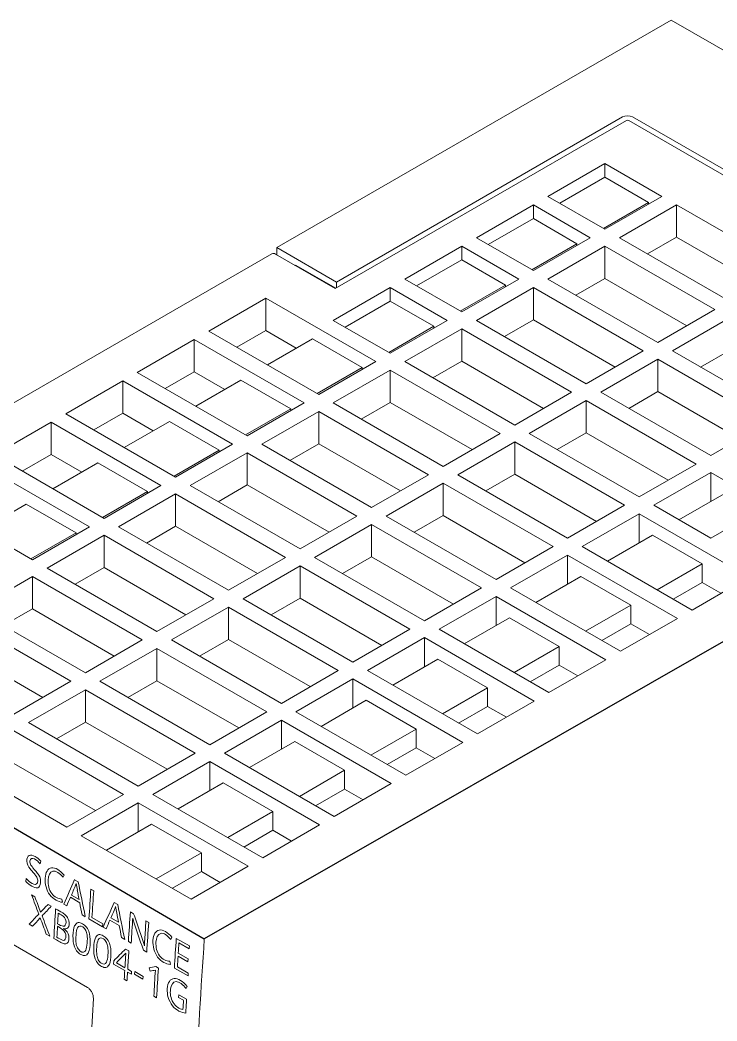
# Model space of a CAD drawing. Header units: inches. Extents: x 9220 to 92460, y -39241 to 4813.
# Drawn here: x 9242.3 to 9281.9, y 4756.4 to 4813.4 of the extents above; entities that cross this region are included whole.
import ezdxf

# ---------------------------------------------------------------- set-up
doc = ezdxf.new("R2010")
doc.units = ezdxf.units.IN
doc.header["$MEASUREMENT"] = 0

# ---------------------------------------------------------------- blocks, each defined once
blk = doc.blocks.new('A$C0f779728')
at = {"lineweight": 0, "extrusion": (-1.66533e-16, 0.816497, 0.57735)}
for p, q in [((2890.5695, -498.5639), (2891.4517, -498.0545)), ((2891.8706, -498.2964), (2891.4517, -498.0545)), ((2890.7003, -498.6555), (2891.3518, -498.2794)), ((2891.3434, -498.2713), (2890.7031, -498.641)), ((2891.3573, -498.2794), (2892.315, -498.8323)), ((2892.3289, -498.8275), (2891.3657, -498.2713)), ((2891.3037, -498.3758), (2891.1763, -498.4493)), ((2891.3037, -498.4063), (2891.3037, -498.3758)), ((2891.4312, -498.4493), (2891.3037, -498.3758)), ((2891.3037, -498.4063), (2891.2028, -498.4646)), ((2891.3037, -498.4063), (2891.4013, -498.4626)), ((2891.1763, -498.4493), (2891.3037, -498.5229)), ((2891.4013, -498.4626), (2891.3003, -498.5209)), ((2891.3037, -498.5229), (2891.4312, -498.4493)), ((2891.4013, -498.4626), (2891.4013, -498.4666)), ((2891.1437, -498.4682), (2891.0162, -498.5418)), ((2891.1437, -498.4987), (2891.1437, -498.4682)), ((2891.2711, -498.5418), (2891.1437, -498.4682)), ((2891.4638, -498.4682), (2891.3364, -498.5418)), ((2891.7095, -498.6101), (2891.4638, -498.4682)), ((2891.4638, -498.5405), (2891.4638, -498.4682)), ((2891.1437, -498.4987), (2891.0427, -498.557)), ((2891.2412, -498.555), (2891.1437, -498.4987)), ((2891.0162, -498.5418), (2891.1437, -498.6153)), ((2891.1437, -498.6153), (2891.2711, -498.5418)), ((2891.3364, -498.5418), (2891.5821, -498.6836)), ((2891.4638, -498.5405), (2891.399, -498.5779)), ((2891.6469, -498.6462), (2891.4638, -498.5405)), ((2890.5695, -498.5799), (2890.5695, -498.5639)), ((2890.7031, -498.641), (2890.5695, -498.5639)), ((2890.9836, -498.5606), (2890.8562, -498.6342)), ((2890.9836, -498.5912), (2890.9836, -498.5606)), ((2891.111, -498.6342), (2890.9836, -498.5606)), ((2891.2412, -498.555), (2891.1402, -498.6133)), ((2891.3037, -498.5606), (2891.1763, -498.6342)), ((2891.2412, -498.559), (2891.2412, -498.555)), ((2891.5495, -498.7025), (2891.3037, -498.5606)), ((2891.3037, -498.6329), (2891.3037, -498.5606)), ((2890.5588, -498.5775), (2889.1771, -499.3753)), ((2890.5667, -498.5783), (2890.7003, -498.6555)), ((2890.9836, -498.5912), (2890.8826, -498.6495)), ((2891.0811, -498.6475), (2890.9836, -498.5912)), ((2890.6118, -498.6028), (2890.6104, -498.6036)), ((2890.6118, -498.6028), (2890.7017, -498.6547)), ((2890.7031, -498.641), (2890.7031, -498.6539)), ((2890.8562, -498.6342), (2890.9836, -498.7077)), ((2890.9836, -498.7077), (2891.111, -498.6342)), ((2891.1763, -498.6342), (2891.422, -498.7761)), ((2891.3037, -498.6329), (2891.2389, -498.6703)), ((2891.4868, -498.7387), (2891.3037, -498.6329)), ((2890.8235, -498.653), (2890.6961, -498.7266)), ((2890.8235, -498.6836), (2890.8235, -498.653)), ((2890.9509, -498.7266), (2890.8235, -498.653)), ((2891.0811, -498.6475), (2890.9801, -498.7058)), ((2891.1437, -498.653), (2891.0162, -498.7266)), ((2891.0811, -498.6514), (2891.0811, -498.6475)), ((2891.3894, -498.7949), (2891.1437, -498.653)), ((2891.1437, -498.7254), (2891.1437, -498.653)), ((2890.5451, -498.6771), (2890.4177, -498.7507)), ((2890.7909, -498.819), (2890.5451, -498.6771)), ((2890.5451, -498.7495), (2890.5451, -498.6771)), ((2890.8235, -498.6836), (2890.7225, -498.7419)), ((2890.921, -498.7399), (2890.8235, -498.6836)), ((2891.422, -498.7761), (2891.5495, -498.7025)), ((2890.6961, -498.7266), (2890.8235, -498.8002)), ((2890.8235, -498.8002), (2890.9509, -498.7266)), ((2891.0162, -498.7266), (2891.262, -498.8685)), ((2891.1437, -498.7254), (2891.0789, -498.7628)), ((2891.3268, -498.8311), (2891.1437, -498.7254)), ((2891.5821, -498.7213), (2891.4547, -498.7949)), ((2890.4177, -498.7507), (2890.6634, -498.8926)), ((2890.5451, -498.7495), (2890.4803, -498.7869)), ((2890.6134, -498.7889), (2890.5451, -498.7495)), ((2890.921, -498.7399), (2890.8201, -498.7982)), ((2890.9836, -498.7455), (2890.8562, -498.819)), ((2890.921, -498.7439), (2890.921, -498.7399)), ((2891.2293, -498.8873), (2890.9836, -498.7455)), ((2890.9836, -498.8178), (2890.9836, -498.7455)), ((2890.385, -498.7696), (2890.2576, -498.8431)), ((2890.6308, -498.9114), (2890.385, -498.7696)), ((2890.385, -498.8419), (2890.385, -498.7696)), ((2890.6496, -498.768), (2890.5486, -498.8263)), ((2890.761, -498.8323), (2890.6496, -498.768)), ((2891.262, -498.8685), (2891.3894, -498.7949)), ((2891.4547, -498.7949), (2891.7004, -498.9368)), ((2891.5821, -498.7937), (2891.5173, -498.8311)), ((2890.6634, -498.8926), (2890.7909, -498.819)), ((2890.8562, -498.819), (2891.1019, -498.9609)), ((2890.9836, -498.8178), (2890.9188, -498.8552)), ((2891.1667, -498.9235), (2890.9836, -498.8178)), ((2891.422, -498.8138), (2891.2946, -498.8873)), ((2891.6678, -498.9556), (2891.422, -498.8138)), ((2891.422, -498.8861), (2891.422, -498.8138)), ((2890.2576, -498.8431), (2890.5034, -498.985)), ((2890.385, -498.8419), (2890.3203, -498.8793)), ((2890.4534, -498.8813), (2890.385, -498.8419)), ((2890.761, -498.8323), (2890.66, -498.8906)), ((2890.8235, -498.8379), (2890.6961, -498.9114)), ((2890.761, -498.8363), (2890.761, -498.8323)), ((2891.0692, -498.9797), (2890.8235, -498.8379)), ((2890.8235, -498.9102), (2890.8235, -498.8379)), ((2890.225, -498.862), (2890.0976, -498.9355)), ((2890.4707, -499.0039), (2890.225, -498.862)), ((2890.225, -498.9343), (2890.225, -498.862)), ((2890.4895, -498.8604), (2890.3886, -498.9187)), ((2890.6009, -498.9247), (2890.4895, -498.8604)), ((2891.1019, -498.9609), (2891.2293, -498.8873)), ((2891.2946, -498.8873), (2891.5404, -499.0292)), ((2891.422, -498.8861), (2891.3573, -498.9235)), ((2891.6051, -498.9918), (2891.422, -498.8861)), ((2890.8235, -498.9102), (2890.7587, -498.9476)), ((2891.0066, -499.0159), (2890.8235, -498.9102)), ((2891.262, -498.9062), (2891.1345, -498.9797)), ((2891.5077, -499.0481), (2891.262, -498.9062)), ((2891.262, -498.9785), (2891.262, -498.9062)), ((2890.6009, -498.9247), (2890.4999, -498.983)), ((2890.5034, -498.985), (2890.6308, -498.9114)), ((2890.6634, -498.9303), (2890.536, -499.0039)), ((2890.6009, -498.9287), (2890.6009, -498.9247)), ((2890.9092, -499.0722), (2890.6634, -498.9303)), ((2890.6634, -499.0026), (2890.6634, -498.9303)), ((2890.6961, -498.9114), (2890.9418, -499.0533)), ((2890.0649, -498.9544), (2889.9375, -499.028)), ((2890.3106, -499.0963), (2890.0649, -498.9544)), ((2890.0649, -499.0267), (2890.0649, -498.9544)), ((2890.0976, -498.9355), (2890.3433, -499.0774)), ((2890.225, -498.9343), (2890.1602, -498.9717)), ((2890.2933, -498.9737), (2890.225, -498.9343)), ((2890.3295, -498.9528), (2890.2285, -499.0111)), ((2890.4408, -499.0171), (2890.3295, -498.9528)), ((2891.5404, -499.0292), (2891.6678, -498.9556)), ((2890.9418, -499.0533), (2891.0692, -498.9797)), ((2891.1019, -498.9986), (2890.9745, -499.0722)), ((2891.3476, -499.1405), (2891.1019, -498.9986)), ((2891.1019, -499.0709), (2891.1019, -498.9986)), ((2891.1345, -498.9797), (2891.3803, -499.1216)), ((2891.262, -498.9785), (2891.1972, -499.0159)), ((2891.4451, -499.0842), (2891.262, -498.9785)), ((2890.4408, -499.0171), (2890.3398, -499.0754)), ((2890.3433, -499.0774), (2890.4707, -499.0039)), ((2890.4408, -499.0211), (2890.4408, -499.0171)), ((2890.536, -499.0039), (2890.7818, -499.1457)), ((2890.6634, -499.0026), (2890.5987, -499.04)), ((2890.8465, -499.1083), (2890.6634, -499.0026)), ((2889.9375, -499.028), (2890.1832, -499.1698)), ((2890.0649, -499.0267), (2890.0001, -499.0641)), ((2890.1332, -499.0662), (2890.0649, -499.0267)), ((2890.5034, -499.0227), (2890.3759, -499.0963)), ((2890.7491, -499.1646), (2890.5034, -499.0227)), ((2890.5034, -499.095), (2890.5034, -499.0227)), ((2890.1506, -499.1887), (2889.9048, -499.0468)), ((2890.1694, -499.0453), (2890.0684, -499.1036)), ((2890.2808, -499.1096), (2890.1694, -499.0453)), ((2891.3803, -499.1216), (2891.5077, -499.0481)), ((2891.5404, -499.0669), (2891.4129, -499.1405)), ((2891.6678, -499.1405), (2891.5404, -499.0669)), ((2891.5404, -499.132), (2891.5404, -499.0669)), ((2890.7818, -499.1457), (2890.9092, -499.0722)), ((2890.9745, -499.0722), (2891.2202, -499.214)), ((2891.1019, -499.0709), (2891.0371, -499.1083)), ((2891.285, -499.1766), (2891.1019, -499.0709)), ((2890.2808, -499.1096), (2890.1798, -499.1679)), ((2890.1832, -499.1698), (2890.3106, -499.0963)), ((2890.2808, -499.1135), (2890.2808, -499.1096)), ((2890.3759, -499.0963), (2890.6217, -499.2382)), ((2890.5034, -499.095), (2890.4386, -499.1324)), ((2890.6865, -499.2007), (2890.5034, -499.095)), ((2890.9418, -499.091), (2890.8144, -499.1646)), ((2891.1876, -499.2329), (2890.9418, -499.091)), ((2890.9418, -499.1633), (2890.9418, -499.091)), ((2889.7774, -499.1204), (2890.0231, -499.2623)), ((2890.3433, -499.1151), (2890.2159, -499.1887)), ((2890.589, -499.257), (2890.3433, -499.1151)), ((2890.3433, -499.1875), (2890.3433, -499.1151)), ((2891.5702, -499.1147), (2891.4693, -499.173)), ((2890.0093, -499.1377), (2889.9083, -499.196)), ((2890.1207, -499.202), (2890.0093, -499.1377)), ((2891.2202, -499.214), (2891.3476, -499.1405)), ((2891.4129, -499.1405), (2891.5404, -499.214)), ((2891.5404, -499.214), (2891.6678, -499.1405)), ((2890.6217, -499.2382), (2890.7491, -499.1646)), ((2890.8144, -499.1646), (2891.0601, -499.3065)), ((2890.9418, -499.1633), (2890.877, -499.2007)), ((2891.1249, -499.2691), (2890.9418, -499.1633)), ((2891.3803, -499.1593), (2891.2529, -499.2329)), ((2891.626, -499.3012), (2891.3803, -499.1593)), ((2891.3803, -499.2244), (2891.3803, -499.1593)), ((2890.0231, -499.2623), (2890.1506, -499.1887)), ((2890.2159, -499.1887), (2890.4616, -499.3306)), ((2890.3433, -499.1875), (2890.2785, -499.2249)), ((2890.5264, -499.2932), (2890.3433, -499.1875)), ((2890.7818, -499.1834), (2890.6543, -499.257)), ((2891.0275, -499.3253), (2890.7818, -499.1834)), ((2890.7818, -499.2558), (2890.7818, -499.1834)), ((2890.1207, -499.202), (2890.0197, -499.2603)), ((2890.1832, -499.2075), (2890.0558, -499.2811)), ((2890.1207, -499.2059), (2890.1207, -499.202)), ((2890.429, -499.3494), (2890.1832, -499.2075)), ((2890.1832, -499.2799), (2890.1832, -499.2075)), ((2891.4102, -499.2071), (2891.3092, -499.2654)), ((2891.5215, -499.2714), (2891.4102, -499.2071)), ((2891.0601, -499.3065), (2891.1876, -499.2329)), ((2891.2529, -499.2329), (2891.4986, -499.3748)), ((2890.4616, -499.3306), (2890.589, -499.257)), ((2890.6543, -499.257), (2890.9001, -499.3989)), ((2890.7818, -499.2558), (2890.717, -499.2932)), ((2890.9649, -499.3615), (2890.7818, -499.2558)), ((2891.2202, -499.2517), (2891.0928, -499.3253)), ((2891.466, -499.3936), (2891.2202, -499.2517)), ((2891.2202, -499.3168), (2891.2202, -499.2517)), ((2890.0558, -499.2811), (2890.3015, -499.423)), ((2890.1832, -499.2799), (2890.1184, -499.3173)), ((2890.3663, -499.3856), (2890.1832, -499.2799)), ((2890.6217, -499.2759), (2890.4943, -499.3494)), ((2890.8674, -499.4177), (2890.6217, -499.2759)), ((2890.6217, -499.3482), (2890.6217, -499.2759)), ((2891.5215, -499.2714), (2891.4206, -499.3297)), ((2891.5215, -499.3132), (2891.5215, -499.2714)), ((2890.0231, -499.3), (2889.8957, -499.3735)), ((2890.2689, -499.4418), (2890.0231, -499.3)), ((2890.0231, -499.3723), (2890.0231, -499.3)), ((2891.2501, -499.2995), (2891.1491, -499.3578)), ((2891.3615, -499.3638), (2891.2501, -499.2995)), ((2891.5215, -499.3132), (2891.4567, -499.3506)), ((2891.4986, -499.3748), (2891.626, -499.3012)), ((2891.5634, -499.3374), (2891.5215, -499.3132)), ((2890.9001, -499.3989), (2891.0275, -499.3253)), ((2891.0928, -499.3253), (2891.3385, -499.4672)), ((2890.3015, -499.423), (2890.429, -499.3494)), ((2890.4943, -499.3494), (2890.74, -499.4913)), ((2890.6217, -499.3482), (2890.5569, -499.3856)), ((2890.8048, -499.4539), (2890.6217, -499.3482)), ((2891.0601, -499.3442), (2890.9327, -499.4177)), ((2891.3059, -499.486), (2891.0601, -499.3442)), ((2891.0601, -499.4092), (2891.0601, -499.3442)), ((2889.8957, -499.3735), (2890.1415, -499.5154)), ((2890.0231, -499.3723), (2889.9584, -499.4097)), ((2890.2062, -499.478), (2890.0231, -499.3723)), ((2890.4616, -499.3683), (2890.3342, -499.4418)), ((2890.7073, -499.5101), (2890.4616, -499.3683)), ((2890.4616, -499.4406), (2890.4616, -499.3683)), ((2891.3615, -499.3638), (2891.2605, -499.4221)), ((2891.3615, -499.4056), (2891.3615, -499.3638)), ((2890.1088, -499.5343), (2889.8631, -499.3924)), ((2891.09, -499.392), (2890.9891, -499.4503)), ((2891.2014, -499.4562), (2891.09, -499.392)), ((2891.3385, -499.4672), (2891.466, -499.3936)), ((2890.74, -499.4913), (2890.8674, -499.4177)), ((2890.9327, -499.4177), (2891.1785, -499.5596)), ((2891.3615, -499.4056), (2891.2967, -499.443)), ((2891.4033, -499.4298), (2891.3615, -499.4056)), ((2890.1415, -499.5154), (2890.2689, -499.4418)), ((2890.3342, -499.4418), (2890.5799, -499.5837)), ((2890.4616, -499.4406), (2890.3968, -499.478)), ((2890.6447, -499.5463), (2890.4616, -499.4406)), ((2890.9001, -499.4366), (2890.7726, -499.5101)), ((2891.1458, -499.5785), (2890.9001, -499.4366)), ((2890.9001, -499.5016), (2890.9001, -499.4366)), ((2890.0462, -499.5704), (2889.8631, -499.4647)), ((2890.3015, -499.4607), (2890.1741, -499.5343)), ((2890.5473, -499.6026), (2890.3015, -499.4607)), ((2890.3015, -499.533), (2890.3015, -499.4607)), ((2891.2014, -499.4562), (2891.1004, -499.5145)), ((2891.2014, -499.498), (2891.2014, -499.4562)), ((2890.93, -499.4844), (2890.829, -499.5427)), ((2891.0413, -499.5487), (2890.93, -499.4844)), ((2891.1785, -499.5596), (2891.3059, -499.486)), ((2890.5799, -499.5837), (2890.7073, -499.5101)), ((2890.7726, -499.5101), (2891.0184, -499.652)), ((2891.2014, -499.498), (2891.1366, -499.5354)), ((2891.2432, -499.5222), (2891.2014, -499.498)), ((2889.9814, -499.6078), (2890.1088, -499.5343)), ((2890.1741, -499.5343), (2890.4198, -499.6761)), ((2890.3015, -499.533), (2890.2367, -499.5704)), ((2890.4846, -499.6387), (2890.3015, -499.533)), ((2890.74, -499.529), (2890.6126, -499.6026)), ((2890.9857, -499.6709), (2890.74, -499.529)), ((2890.74, -499.594), (2890.74, -499.529)), ((2890.1415, -499.5531), (2890.014, -499.6267)), ((2890.3872, -499.695), (2890.1415, -499.5531)), ((2890.1415, -499.6254), (2890.1415, -499.5531)), ((2891.0413, -499.5487), (2890.9403, -499.607)), ((2891.0413, -499.5905), (2891.0413, -499.5487)), ((2890.7699, -499.5768), (2890.6689, -499.6351)), ((2890.8812, -499.6411), (2890.7699, -499.5768)), ((2891.0184, -499.652), (2891.1458, -499.5785)), ((2890.4198, -499.6761), (2890.5473, -499.6026)), ((2890.6126, -499.6026), (2890.8583, -499.7444)), ((2891.0413, -499.5905), (2890.9765, -499.6279)), ((2891.0832, -499.6146), (2891.0413, -499.5905)), ((2890.014, -499.6267), (2890.2598, -499.7686)), ((2890.1415, -499.6254), (2890.0767, -499.6628)), ((2890.3246, -499.7311), (2890.1415, -499.6254)), ((2890.5799, -499.6214), (2890.4525, -499.695)), ((2890.8257, -499.7633), (2890.5799, -499.6214)), ((2890.5799, -499.6865), (2890.5799, -499.6214)), ((2890.2271, -499.7874), (2889.9814, -499.6455)), ((2890.8812, -499.6411), (2890.7803, -499.6994)), ((2890.8812, -499.6829), (2890.8812, -499.6411)), ((2890.6098, -499.6692), (2890.5088, -499.7275)), ((2890.7212, -499.7335), (2890.6098, -499.6692)), ((2890.8583, -499.7444), (2890.9857, -499.6709)), ((2890.8812, -499.6829), (2890.8164, -499.7203)), ((2890.9231, -499.707), (2890.8812, -499.6829)), ((2890.2598, -499.7686), (2890.3872, -499.695)), ((2890.4198, -499.7138), (2890.2924, -499.7874)), ((2890.6656, -499.8557), (2890.4198, -499.7138)), ((2890.4198, -499.7789), (2890.4198, -499.7138)), ((2890.4525, -499.695), (2890.6982, -499.8369)), ((2889.854, -499.7191), (2890.0997, -499.861)), ((2890.1645, -499.8236), (2889.9814, -499.7179)), ((2890.7212, -499.7335), (2890.6202, -499.7918)), ((2890.7212, -499.7753), (2890.7212, -499.7335)), ((2890.4497, -499.7616), (2890.3488, -499.8199)), ((2890.5611, -499.8259), (2890.4497, -499.7616)), ((2890.7212, -499.7753), (2890.6564, -499.8127)), ((2890.6982, -499.8369), (2890.8257, -499.7633)), ((2890.763, -499.7995), (2890.7212, -499.7753)), ((2890.1463, -500.2194), (2889.4002, -499.7886)), ((2890.0997, -499.861), (2890.2271, -499.7874)), ((2890.2598, -499.8063), (2890.1323, -499.8798)), ((2890.5055, -499.9481), (2890.2598, -499.8063)), ((2890.2598, -499.8713), (2890.2598, -499.8063)), ((2890.2924, -499.7874), (2890.5382, -499.9293)), ((2890.5611, -499.8259), (2890.4601, -499.8842)), ((2890.5611, -499.8677), (2890.5611, -499.8259)), ((2890.2897, -499.854), (2890.1887, -499.9123)), ((2890.401, -499.9183), (2890.2897, -499.854)), ((2890.5611, -499.8677), (2890.4963, -499.9051)), ((2890.5382, -499.9293), (2890.6656, -499.8557)), ((2890.6029, -499.8919), (2890.5611, -499.8677)), ((2890.1323, -499.8798), (2890.3781, -500.0217)), ((2890.401, -499.9183), (2890.3, -499.9766)), ((2890.401, -499.9601), (2890.401, -499.9183)), ((2890.0404, -499.943), (2890.0421, -499.9368)), ((2890.401, -499.9601), (2890.3362, -499.9975)), ((2890.3781, -500.0217), (2890.5055, -499.9481)), ((2890.4429, -499.9843), (2890.401, -499.9601)), ((2890.0093, -499.9758), (2890.0081, -499.982)), ((2890.0915, -499.9729), (2890.094, -499.9679)), ((2890.1255, -499.9828), (2890.1174, -499.9782)), ((2890.1602, -500.0029), (2890.1538, -499.9992)), ((2890.0286, -500.0164), (2890.0211, -500.0121)), ((2890.0904, -500.0288), (2890.0891, -500.0217)), ((2890.1081, -500.0177), (2890.1289, -500.0297)), ((2890.1273, -500.0222), (2890.1104, -500.0125)), ((2890.2138, -500.0338), (2890.2057, -500.0291)), ((2890.0651, -500.0375), (2890.058, -500.0334)), ((2890.0933, -500.0333), (2890.0998, -500.0371)), ((2890.2495, -500.0544), (2890.2421, -500.0502)), ((2890.1342, -500.0569), (2890.1412, -500.061)), ((2890.1495, -500.0658), (2890.1801, -500.0834)), ((2890.1805, -500.0771), (2890.1563, -500.0631)), ((2890.1964, -500.0687), (2890.2171, -500.0807)), ((2890.2156, -500.0732), (2890.1987, -500.0635)), ((2890.2831, -500.0738), (2890.277, -500.0703)), ((2890.0161, -500.078), (2890.0234, -500.0822)), ((2890.0824, -500.0784), (2890.0795, -500.0767)), ((2890.1801, -500.0834), (2890.1805, -500.0771)), ((2890.1815, -500.0843), (2890.1881, -500.088)), ((2890.054, -500.0999), (2890.0617, -500.1043)), ((2890.0806, -500.1088), (2890.0777, -500.1071)), ((2890.2225, -500.1079), (2890.2295, -500.1119)), ((2890.2378, -500.1167), (2890.2439, -500.1203)), ((2890.3327, -500.1121), (2890.3352, -500.1072)), ((2890.3742, -500.1265), (2890.3448, -500.1095)), ((2890.3509, -500.1196), (2890.3738, -500.1328)), ((2890.2387, -500.1377), (2890.2314, -500.1335)), ((2890.2713, -500.1361), (2890.2788, -500.1404)), ((2890.3738, -500.1328), (2890.3742, -500.1265)), ((2890.205, -500.1597), (2890.2045, -500.167)), ((2890.23, -500.1752), (2890.2108, -500.1641)), ((2890.3316, -500.168), (2890.3303, -500.1609)), ((2890.3489, -500.1492), (2890.3707, -500.1618)), ((2890.3712, -500.1555), (2890.3493, -500.1429)), ((2890.3707, -500.1618), (2890.3712, -500.1555)), ((2890.2045, -500.167), (2890.2296, -500.1815)), ((2890.2358, -500.185), (2890.2444, -500.19)), ((2890.2447, -500.1837), (2890.2361, -500.1787)), ((2890.2444, -500.19), (2890.2447, -500.1837)), ((2890.252, -500.1839), (2890.2516, -500.1897)), ((2890.2706, -500.1946), (2890.252, -500.1839)), ((2890.2839, -500.1754), (2890.2863, -500.1828)), ((2890.3049, -500.1759), (2890.2993, -500.1727)), ((2890.3405, -500.1761), (2890.3711, -500.1937)), ((2890.3715, -500.1874), (2890.3474, -500.1734)), ((2890.3711, -500.1937), (2890.3715, -500.1874)), ((2890.2285, -500.2006), (2890.2346, -500.2042)), ((2890.2516, -500.1897), (2890.2702, -500.2005)), ((2890.2702, -500.2005), (2890.2706, -500.1946)), ((2890.367, -500.222), (2890.3692, -500.217)), ((2890.2946, -500.2388), (2890.3008, -500.2424)), ((2890.3505, -500.2356), (2890.3501, -500.2419)), ((2890.3501, -500.2419), (2890.361, -500.2482)), ((2890.3679, -500.2456), (2890.3505, -500.2356))]:
    blk.add_line(p, q, dxfattribs=at)
for p in [(2891.8083, -499.308), (2889.1693, -499.3878)]:
    blk.add_line(p, (2890.4076, -500.1107))
at = {"lineweight": 0}
for centre, major_axis, ratio, start_param, end_param in [((2891.3545, -498.2778), (-0.0157, 0), 0.57735, -2.356195, -0.785399), ((2909.3357, -490.6243), (-19.5818, -18.9898), 0.365956, -0.731003, -0.72794), ((2890.4566, -500.0543), (0.2123, -0.4257), 0.633353, -2.028108, -1.994633), ((2910.6144, -490.0227), (-6.0154, -27.593), 0.731582, -1.047435, -1.046654), ((2907.2213, -491.7052), (-12.1063, -20.9687), 0.57735, -0.864386, -0.861134), ((2914.5064, -487.9962), (6.785, -34.0415), 0.775382, -1.367799, -1.366465), ((2910.6741, -489.9965), (-5.5522, -27.8126), 0.734885, -1.060159, -1.059121), ((2909.424, -490.6753), (-19.5818, -18.9898), 0.365956, -0.731003, -0.72794), ((2915.111, -487.7222), (-29.3761, -20.0028), 0.175638, -0.679884, -0.678825), ((2907.148, -491.6628), (-12.1063, -20.9687), 0.57735, -0.860169, -0.856917), ((2890.5449, -500.1053), (0.2123, -0.4257), 0.633353, -2.028108, -1.994633), ((2910.5912, -490.128), (-5.893, -27.5212), 0.730579, -1.051325, -1.050542), ((2907.3096, -491.7561), (-12.1063, -20.9687), 0.57735, -0.864386, -0.861134), ((2914.773, -487.8501), (-28.8681, -19.946), 0.182239, -0.679784, -0.67841), ((2914.3834, -488.0635), (6.4973, -33.8892), 0.775399, -1.360537, -1.35941), ((2909.9618, -490.4391), (-4.7064, -27.2746), 0.72697, -1.087633, -1.086574), ((2907.4124, -491.8155), (-12.1063, -20.9687), 0.57735, -0.864386, -0.861134), ((2916.0012, -487.4616), (-30.4815, -20.191), 0.159939, -0.677733, -0.676139), ((2907.3056, -491.7538), (-12.1063, -20.9687), 0.57735, -0.859752, -0.858164), ((2906.6908, -492.0576), (11.4747, 20.6119), 0.575646, -4.01751, -4.016556), ((2907.3717, -491.792), (-12.1063, -20.9687), 0.57735, -0.859761, -0.856917), ((2906.8223, -492.1325), (11.4755, 20.6124), 0.575638, -4.017918, -4.0169)]:
    blk.add_ellipse(centre, major_axis=major_axis, ratio=ratio, start_param=start_param, end_param=end_param, dxfattribs=at)
at = {"lineweight": 0, "extrusion": (8.93556e-17, -1.11022e-16, -1)}
blk.add_ellipse((2891.3545, -498.281), major_axis=(0.00394, 0), ratio=0.57735, start_param=-2.356194, end_param=-0.785398, dxfattribs=at)
at = {"lineweight": 0, "extrusion": (6.4674e-17, 1.65537e-16, -1)}
blk.add_ellipse((2890.5667, -498.5912), major_axis=(-0.0079, 0.0136), ratio=0.57735, start_param=0, end_param=0.785398, dxfattribs=at)
at = {"lineweight": 0, "extrusion": (-4.91392e-17, -4.89914e-17, -1)}
blk.add_ellipse((2909.3992, -490.6232), major_axis=(3.9055, 27.0473), ratio=0.722731, start_param=-2.029203, end_param=-2.026142, dxfattribs=at)
at = {"lineweight": 0, "extrusion": (-2.08896e-16, 2.48804e-16, -1)}
blk.add_ellipse((2907.2277, -491.7089), major_axis=(12.1063, 20.9687), ratio=0.57735, start_param=-2.280149, end_param=-2.277207, dxfattribs=at)
at = {"lineweight": 0, "extrusion": (-1.0888e-16, -2.17026e-17, -1)}
blk.add_ellipse((2914.5116, -488.0011), major_axis=(-6.7852, 34.0409), ratio=0.775327, start_param=-1.774857, end_param=-1.773786, dxfattribs=at)
at = {"lineweight": 0, "extrusion": (-4.62953e-16, 4.78966e-16, -1)}
blk.add_ellipse((2909.7459, -490.4211), major_axis=(19.9246, 19.2585), ratio=0.368304, start_param=-2.42028, end_param=-2.419219, dxfattribs=at)
at = {"lineweight": 0, "extrusion": (-3.73752e-16, 3.49623e-16, -1)}
blk.add_ellipse((2914.999, -487.7817), major_axis=(29.1931, 19.9752), ratio=0.178226, start_param=-2.462612, end_param=-2.461306, dxfattribs=at)
at = {"lineweight": 0, "extrusion": (-9.40162e-17, 1.25749e-16, -1)}
blk.add_ellipse((2909.4875, -490.6742), major_axis=(3.9055, 27.0473), ratio=0.722731, start_param=-2.029203, end_param=-2.026142, dxfattribs=at)
at = {"lineweight": 0, "extrusion": (-2.3704e-16, 4.43276e-16, -1)}
blk.add_ellipse((2914.9345, -487.775), major_axis=(29.1079, 19.9871), ratio=0.178621, start_param=-2.463705, end_param=-2.462591, dxfattribs=at)
at = {"lineweight": 0, "extrusion": (-8.92535e-17, -1.88062e-16, -1)}
blk.add_ellipse((2914.6154, -487.9565), major_axis=(-6.9322, 34.1305), ratio=0.776255, start_param=-1.773679, end_param=-1.772284, dxfattribs=at)
at = {"lineweight": 0, "extrusion": (-2.41677e-17, 1.3649e-17, -1)}
blk.add_ellipse((2906.7789, -491.8513), major_axis=(11.7201, 20.7522), ratio=0.576337, start_param=-2.271921, end_param=-2.270756, dxfattribs=at)
at = {"lineweight": 0, "extrusion": (1.15781e-16, -1.197e-16, -1)}
blk.add_ellipse((2909.8011, -490.4883), major_axis=(19.8915, 19.2402), ratio=0.368343, start_param=-2.419732, end_param=-2.418669, dxfattribs=at)
at = {"lineweight": 0, "extrusion": (-1.23904e-16, 7.43708e-18, -1)}
blk.add_ellipse((2907.3506, -491.7798), major_axis=(12.1063, 20.9687), ratio=0.57735, start_param=-2.280459, end_param=-2.277207, dxfattribs=at)
at = {"lineweight": 0, "extrusion": (-2.34334e-16, 2.0343e-16, -1)}
blk.add_ellipse((2907.6159, -491.4388), major_axis=(12.5843, 21.2307), ratio=0.578362, start_param=-2.297597, end_param=-2.296415, dxfattribs=at)
at = {"lineweight": 0, "extrusion": (-2.62051e-16, 2.12942e-16, -1)}
blk.add_ellipse((2907.1658, -491.9424), major_axis=(11.8463, 20.8237), ratio=0.576648, start_param=-2.271299, end_param=-2.270153, dxfattribs=at)
at = {"lineweight": 0, "extrusion": (-1.64541e-16, 1.59096e-16, -1)}
blk.add_ellipse((2907.3117, -491.7574), major_axis=(12.1063, 20.9687), ratio=0.57735, start_param=-2.283429, end_param=-2.281424, dxfattribs=at)
at = {"lineweight": 0, "extrusion": (-7.08422e-16, 8.62009e-16, -1)}
blk.add_ellipse((2915.8272, -487.5487), major_axis=(30.2072, 20.1485), ratio=0.163599, start_param=-2.464977, end_param=-2.46368, dxfattribs=at)
at = {"lineweight": 0, "extrusion": (-6.67503e-17, 1.04651e-16, -1)}
blk.add_ellipse((2908.0564, -491.5076), major_axis=(12.7665, 21.3281), ratio=0.578778, start_param=-2.298339, end_param=-2.297176, dxfattribs=at)
at = {"lineweight": 0, "extrusion": (-7.61749e-17, -1.89832e-17, -1)}
blk.add_ellipse((2908.0225, -491.4062), major_axis=(12.844, 21.3704), ratio=0.578804, start_param=-2.30494, end_param=-2.304022, dxfattribs=at)
at = {"lineweight": 0, "extrusion": (4.10956e-16, -9.7768e-16, -1)}
blk.add_ellipse((2919.7668, -485.6965), major_axis=(-47.3914, -14.2991), ratio=0.142851, start_param=-0.857431, end_param=-0.857017, dxfattribs=at)
at = {"lineweight": 0, "extrusion": (-4.80741e-17, 2.77556e-17, -1)}
blk.add_ellipse((2907.3779, -491.7956), major_axis=(12.1063, 20.9687), ratio=0.57735, start_param=-2.284675, end_param=-2.281424, dxfattribs=at)
at = {"lineweight": 0, "extrusion": (-1.71978e-16, 3.51927e-17, -1)}
blk.add_ellipse((2907.2412, -491.7158), major_axis=(12.1063, 20.9687), ratio=0.57735, start_param=-2.410693, end_param=-2.288663, dxfattribs=at)
at = {"lineweight": 0, "extrusion": (-9.61481e-17, 5.55112e-17, -1)}
blk.add_ellipse((2907.4429, -491.8331), major_axis=(12.1063, 20.9687), ratio=0.57735, start_param=-2.284535, end_param=-2.282998, dxfattribs=at)
at = {"lineweight": 0}
for points, knots in [([(2890.0081, -499.982), (2890.0128, -499.9867), (2890.0173, -499.9903), (2890.0214, -499.9927), (2890.0254, -499.9952), (2890.0312, -499.9971), (2890.0348, -499.9962), (2890.0419, -499.9943), (2890.0442, -499.9791), (2890.0371, -499.9678), (2890.0353, -499.965), (2890.0339, -499.9631), (2890.0315, -499.9602), (2890.0303, -499.9588), (2890.0295, -499.9579), (2890.0284, -499.9567), (2890.0273, -499.9554), (2890.0255, -499.9534), (2890.0254, -499.9532), (2890.0252, -499.953), (2890.023, -499.9503), (2890.0221, -499.949), (2890.0211, -499.9478), (2890.0204, -499.9466), (2890.0198, -499.9455), (2890.0185, -499.9434), (2890.0173, -499.9396), (2890.0175, -499.9366), (2890.0179, -499.9307), (2890.0223, -499.9295), (2890.0274, -499.9318), (2890.0324, -499.9342), (2890.0362, -499.9379), (2890.0404, -499.943)], [0, 0, 0, 0, 0.125, 0.125, 0.125, 0.25, 0.25, 0.25, 0.5, 0.5, 0.5, 0.5625, 0.5625, 0.5625, 0.59375, 0.59375, 0.59375, 0.625, 0.625, 0.625, 0.65625, 0.65625, 0.65625, 0.6875, 0.6875, 0.6875, 0.75, 0.75, 0.75, 0.875, 0.875, 0.875, 1, 1, 1, 1]), ([(2890.0421, -499.9368), (2890.0371, -499.9318), (2890.0326, -499.9282), (2890.0288, -499.926), (2890.025, -499.9239), (2890.019, -499.9223), (2890.0156, -499.9239), (2890.0123, -499.9255), (2890.0103, -499.9308), (2890.0105, -499.9368), (2890.0108, -499.9429), (2890.0137, -499.9484), (2890.0182, -499.9541), (2890.0204, -499.9569), (2890.0218, -499.9586), (2890.0242, -499.9613), (2890.0266, -499.9641), (2890.0288, -499.9667), (2890.0302, -499.9686), (2890.0316, -499.9705), (2890.0339, -499.974), (2890.0345, -499.9772), (2890.0352, -499.9803), (2890.0349, -499.9832), (2890.0341, -499.9853), (2890.0324, -499.9895), (2890.0278, -499.9899), (2890.0225, -499.9869), (2890.0173, -499.9838), (2890.0142, -499.9809), (2890.0093, -499.9758)], [0, 0, 0, 0, 0.125, 0.125, 0.125, 0.25, 0.25, 0.25, 0.375, 0.375, 0.375, 0.5, 0.5, 0.5, 0.5625, 0.5625, 0.5625, 0.625, 0.625, 0.625, 0.6875, 0.6875, 0.6875, 0.75, 0.75, 0.75, 0.875, 0.875, 0.875, 1, 1, 1, 1]), ([(2890.094, -499.9679), (2890.0847, -499.9571), (2890.0741, -499.9503), (2890.0657, -499.9516), (2890.0573, -499.9529), (2890.0523, -499.9619), (2890.0514, -499.9748), (2890.0505, -499.9876), (2890.0544, -500.0019), (2890.062, -500.012), (2890.0657, -500.0171), (2890.0714, -500.0217), (2890.0758, -500.0242), (2890.0803, -500.0267), (2890.0852, -500.0282), (2890.0904, -500.0288)], [0, 0, 0, 0, 0.25, 0.25, 0.25, 0.5, 0.5, 0.5, 0.75, 0.75, 0.75, 0.875, 0.875, 0.875, 1, 1, 1, 1]), ([(2890.0891, -500.0217), (2890.0812, -500.0212), (2890.0722, -500.0171), (2890.0662, -500.0092), (2890.0602, -500.0013), (2890.0575, -499.9891), (2890.0582, -499.979), (2890.0588, -499.969), (2890.0622, -499.9607), (2890.0689, -499.9592), (2890.0756, -499.9577), (2890.0838, -499.9636), (2890.0915, -499.9729)], [0, 0, 0, 0, 0.25, 0.25, 0.25, 0.5, 0.5, 0.5, 0.75, 0.75, 0.75, 1, 1, 1, 1]), ([(2890.0928, -500.0873), (2890.0987, -500.0893), (2890.1027, -500.0878), (2890.1042, -500.0832), (2890.1057, -500.0786), (2890.1055, -500.0713), (2890.1026, -500.065), (2890.1011, -500.0619), (2890.0984, -500.0587), (2890.0966, -500.057), (2890.0948, -500.0553), (2890.0909, -500.0526), (2890.0895, -500.0517), (2890.0866, -500.0499), (2890.0798, -500.046), (2890.0749, -500.0432)], [0, 0, 0, 0, 0.25, 0.25, 0.25, 0.5, 0.5, 0.5, 0.625, 0.625, 0.625, 0.75, 0.75, 0.75, 1, 1, 1, 1]), ([(2890.081, -500.0531), (2890.0867, -500.0564), (2890.0878, -500.0568), (2890.0919, -500.0602), (2890.096, -500.0637), (2890.0981, -500.0674), (2890.0982, -500.0733), (2890.0983, -500.0791), (2890.0955, -500.0824), (2890.0935, -500.0826), (2890.0915, -500.0829), (2890.0878, -500.0815), (2890.0824, -500.0784)], [0, 0, 0, 0, 0.25, 0.25, 0.25, 0.5, 0.5, 0.5, 0.75, 0.75, 0.75, 1, 1, 1, 1]), ([(2890.1491, -500.0937), (2890.1457, -500.0847), (2890.1392, -500.0785), (2890.1324, -500.0755), (2890.1289, -500.0741), (2890.126, -500.0739), (2890.1235, -500.0749), (2890.121, -500.0759), (2890.1185, -500.0793), (2890.1174, -500.0817), (2890.1131, -500.0916), (2890.112, -500.1151), (2890.1171, -500.1285)], [0, 0, 0, 0, 0.25, 0.25, 0.25, 0.375, 0.375, 0.375, 0.5, 0.5, 0.5, 1, 1, 1, 1]), ([(2890.2439, -500.1203), (2890.2445, -500.111), (2890.2451, -500.1018), (2890.2457, -500.0925), (2890.2463, -500.0833), (2890.2472, -500.0695), (2890.2473, -500.0646)], [0, 0, 0, 0, 0.5, 0.5, 0.5, 1, 1, 1, 1]), ([(2890.2735, -500.126), (2890.2696, -500.1132), (2890.2658, -500.1021), (2890.2617, -500.0902), (2890.2577, -500.0783), (2890.2536, -500.0664), (2890.2495, -500.0544)], [0, 0, 0, 0, 0.5, 0.5, 0.5, 1, 1, 1, 1]), ([(2890.277, -500.0703), (2890.2761, -500.0842), (2890.2752, -500.0981), (2890.2743, -500.112), (2890.274, -500.1167), (2890.2736, -500.1229), (2890.2735, -500.126)], [0, 0, 0, 0, 0.75, 0.75, 0.75, 1, 1, 1, 1]), ([(2890.0709, -500.1096), (2890.0799, -500.1149), (2890.0851, -500.1178), (2890.0864, -500.1186), (2890.0868, -500.1187), (2890.0893, -500.1201), (2890.0903, -500.1206), (2890.0914, -500.121), (2890.093, -500.1216), (2890.0942, -500.1218), (2890.0967, -500.1222), (2890.0993, -500.1218), (2890.1009, -500.1205), (2890.1043, -500.1179), (2890.1054, -500.1105), (2890.1043, -500.1042), (2890.1031, -500.0978), (2890.0992, -500.0919), (2890.0928, -500.0873)], [0, 0, 0, 0, 0.25, 0.25, 0.25, 0.3125, 0.3125, 0.3125, 0.375, 0.375, 0.375, 0.5, 0.5, 0.5, 0.75, 0.75, 0.75, 1, 1, 1, 1]), ([(2890.0792, -500.0826), (2890.0852, -500.0861), (2890.0866, -500.0866), (2890.091, -500.0904), (2890.0955, -500.0943), (2890.0978, -500.099), (2890.0979, -500.1045), (2890.0979, -500.1099), (2890.0955, -500.114), (2890.0925, -500.114), (2890.0895, -500.1139), (2890.0855, -500.1116), (2890.0806, -500.1088)], [0, 0, 0, 0, 0.25, 0.25, 0.25, 0.5, 0.5, 0.5, 0.75, 0.75, 0.75, 1, 1, 1, 1]), ([(2890.1171, -500.1285), (2890.1204, -500.1375), (2890.1267, -500.1437), (2890.1338, -500.1467), (2890.1374, -500.1483), (2890.1406, -500.1484), (2890.143, -500.1473), (2890.1454, -500.1462), (2890.1478, -500.143), (2890.1488, -500.1406), (2890.153, -500.1308), (2890.1541, -500.1072), (2890.1491, -500.0937)], [0, 0, 0, 0, 0.25, 0.25, 0.25, 0.375, 0.375, 0.375, 0.5, 0.5, 0.5, 1, 1, 1, 1]), ([(2890.1423, -500.1361), (2890.1398, -500.141), (2890.1354, -500.1418), (2890.1301, -500.1382), (2890.1275, -500.1364), (2890.1252, -500.1334), (2890.1238, -500.1306), (2890.1224, -500.1278), (2890.1212, -500.1233), (2890.1208, -500.1208), (2890.1194, -500.1109), (2890.1205, -500.0924), (2890.1238, -500.0861)], [0, 0, 0, 0, 0.25, 0.25, 0.25, 0.375, 0.375, 0.375, 0.5, 0.5, 0.5, 1, 1, 1, 1]), ([(2890.1238, -500.0861), (2890.1264, -500.0811), (2890.1308, -500.0805), (2890.136, -500.0841), (2890.1386, -500.0859), (2890.141, -500.0889), (2890.1424, -500.0917), (2890.1438, -500.0945), (2890.1449, -500.099), (2890.1453, -500.1015), (2890.1467, -500.1115), (2890.1456, -500.13), (2890.1423, -500.1361)], [0, 0, 0, 0, 0.25, 0.25, 0.25, 0.375, 0.375, 0.375, 0.5, 0.5, 0.5, 1, 1, 1, 1]), ([(2890.3352, -500.1072), (2890.3259, -500.0964), (2890.3153, -500.0896), (2890.3069, -500.0909), (2890.2985, -500.0922), (2890.2935, -500.1012), (2890.2926, -500.114), (2890.2917, -500.1269), (2890.2956, -500.1411), (2890.3031, -500.1513), (2890.3069, -500.1564), (2890.3126, -500.161), (2890.317, -500.1634), (2890.3215, -500.1659), (2890.3263, -500.1674), (2890.3316, -500.168)], [0, 0, 0, 0, 0.25, 0.25, 0.25, 0.5, 0.5, 0.5, 0.75, 0.75, 0.75, 0.875, 0.875, 0.875, 1, 1, 1, 1]), ([(2890.3303, -500.1609), (2890.3224, -500.1605), (2890.3134, -500.1564), (2890.3074, -500.1484), (2890.3014, -500.1405), (2890.2987, -500.1283), (2890.2994, -500.1183), (2890.3, -500.1082), (2890.3034, -500.0999), (2890.3101, -500.0984), (2890.3168, -500.0969), (2890.325, -500.1029), (2890.3327, -500.1121)], [0, 0, 0, 0, 0.25, 0.25, 0.25, 0.5, 0.5, 0.5, 0.75, 0.75, 0.75, 1, 1, 1, 1]), ([(2890.1954, -500.1205), (2890.192, -500.1115), (2890.1856, -500.1053), (2890.1787, -500.1023), (2890.1753, -500.1008), (2890.1723, -500.1006), (2890.1698, -500.1017), (2890.1673, -500.1027), (2890.1648, -500.1061), (2890.1638, -500.1085), (2890.1595, -500.1183), (2890.1584, -500.1419), (2890.1634, -500.1553)], [0, 0, 0, 0, 0.25, 0.25, 0.25, 0.375, 0.375, 0.375, 0.5, 0.5, 0.5, 1, 1, 1, 1]), ([(2890.1887, -500.1629), (2890.1862, -500.1678), (2890.1817, -500.1686), (2890.1765, -500.165), (2890.1739, -500.1631), (2890.1715, -500.1602), (2890.1701, -500.1574), (2890.1687, -500.1545), (2890.1676, -500.15), (2890.1672, -500.1476), (2890.1658, -500.1376), (2890.1669, -500.1192), (2890.1702, -500.1129)], [0, 0, 0, 0, 0.25, 0.25, 0.25, 0.375, 0.375, 0.375, 0.5, 0.5, 0.5, 1, 1, 1, 1]), ([(2890.1702, -500.1129), (2890.1727, -500.1079), (2890.1771, -500.1072), (2890.1824, -500.1109), (2890.185, -500.1127), (2890.1873, -500.1156), (2890.1887, -500.1185), (2890.1901, -500.1213), (2890.1913, -500.1258), (2890.1916, -500.1283), (2890.1931, -500.1382), (2890.1919, -500.1567), (2890.1887, -500.1629)], [0, 0, 0, 0, 0.25, 0.25, 0.25, 0.375, 0.375, 0.375, 0.5, 0.5, 0.5, 1, 1, 1, 1]), ([(2890.4076, -500.1107), (2890.3927, -500.3316), (2890.3808, -500.551), (2890.3629, -500.9867), (2890.357, -501.2031), (2890.351, -501.6324), (2890.351, -501.8454), (2890.357, -502.2678), (2890.3629, -502.4773), (2890.3808, -502.8924), (2890.3927, -503.0981), (2890.4076, -503.3018)], [3.0608019, 3.0608019, 3.0608019, 3.0608019, 3.0931182, 3.0931182, 3.1254345, 3.1254345, 3.1577508, 3.1577508, 3.1900671, 3.1900671, 3.2223834, 3.2223834, 3.2223834, 3.2223834]), ([(2890.1634, -500.1553), (2890.1668, -500.1643), (2890.1731, -500.1705), (2890.1802, -500.1735), (2890.1837, -500.175), (2890.1869, -500.1752), (2890.1893, -500.1741), (2890.1918, -500.173), (2890.1941, -500.1698), (2890.1952, -500.1673), (2890.1993, -500.1576), (2890.2005, -500.1339), (2890.1954, -500.1205)], [0, 0, 0, 0, 0.25, 0.25, 0.25, 0.375, 0.375, 0.375, 0.5, 0.5, 0.5, 1, 1, 1, 1]), ([(2890.3692, -500.217), (2890.3595, -500.2056), (2890.349, -500.1983), (2890.34, -500.1992), (2890.331, -500.2), (2890.3257, -500.2088), (2890.3247, -500.2222), (2890.3243, -500.2289), (2890.3248, -500.2348), (2890.3267, -500.2415), (2890.3287, -500.2483), (2890.3324, -500.2554), (2890.3364, -500.2604), (2890.3444, -500.2704), (2890.357, -500.276), (2890.366, -500.277)], [0, 0, 0, 0, 0.25, 0.25, 0.25, 0.5, 0.5, 0.5, 0.625, 0.625, 0.625, 0.75, 0.75, 0.75, 1, 1, 1, 1]), ([(2890.3598, -500.2687), (2890.3518, -500.2675), (2890.3432, -500.2622), (2890.3377, -500.253), (2890.3321, -500.2437), (2890.3306, -500.2331), (2890.3319, -500.2232), (2890.3331, -500.2132), (2890.3375, -500.2062), (2890.3445, -500.2064), (2890.3515, -500.2065), (2890.3598, -500.2131), (2890.367, -500.222)], [0, 0, 0, 0, 0.25, 0.25, 0.25, 0.5, 0.5, 0.5, 0.75, 0.75, 0.75, 1, 1, 1, 1]), ([(2890.1593, -500.244), (2890.1594, -500.2419), (2890.1592, -500.2395), (2890.158, -500.2346), (2890.157, -500.2321), (2890.1547, -500.2277), (2890.1532, -500.2255), (2890.1499, -500.2219), (2890.1481, -500.2204), (2890.1463, -500.2194)], [0.22626939, 0.22626939, 0.22626939, 0.22626939, 0.24513803, 0.24513803, 0.26400666, 0.26400666, 0.28285018, 0.28285018, 0.30168662, 0.30168662, 0.30168662, 0.30168662])]:
    blk.add_open_spline(points, degree=3, knots=knots, dxfattribs=at)
for points in [[(2890.1104, -500.0125), (2890.114, -500.0041), (2890.118, -499.9951), (2890.1209, -499.987)], [(2890.1987, -500.0635), (2890.2023, -500.0551), (2890.2063, -500.0461), (2890.2092, -500.038)], [(2890.2473, -500.0646), (2890.254, -500.0874), (2890.2632, -500.1123), (2890.2713, -500.1361)], [(2890.2863, -500.1828), (2890.2902, -500.1821), (2890.2942, -500.1814), (2890.2981, -500.1807)]]:
    blk.add_open_spline(points, degree=3, dxfattribs=at)

msp = doc.modelspace()

# ---------------------------------------------------------------- block references
at = {"xscale": 25.43077071118945, "yscale": 25.43077071118945, "zscale": 25.43077071118945}
msp.add_blockref('A$C0f779728', (-64252.532, 17479.27), dxfattribs=at)

doc.saveas('drawing.dxf')
